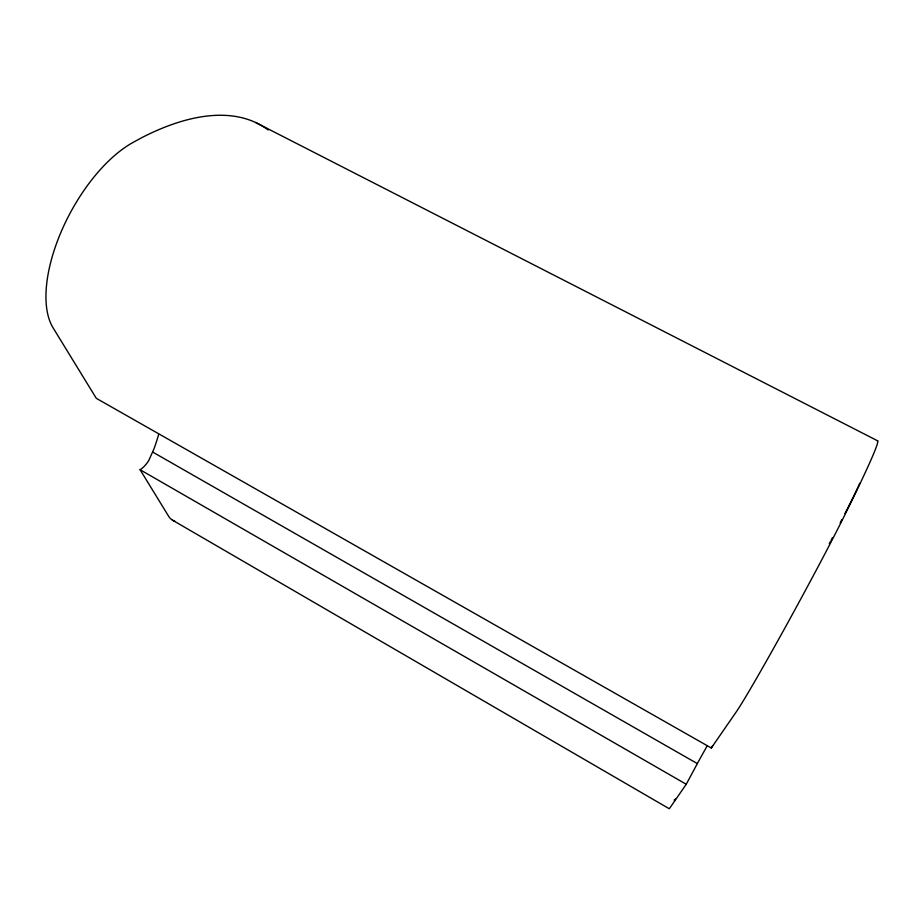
<?xml version="1.0" encoding="UTF-8"?>
<svg xmlns="http://www.w3.org/2000/svg" width="924" height="924" viewBox="0 0 924 924"><rect width="100%" height="100%" fill="white"/><g stroke="black" fill="none" stroke-linecap="round" stroke-linejoin="round"><path stroke-width="1.39" d="M172.407 520.108L669.172 808.696A91.349 1.848 -61.6 0 0 670.2 807.495L686.243 784.268L699.041 760.44A131.081 3.142 -61.7 0 1 706.987 746.211M268.191 129.984A402.079 167.671 -57.5 0 0 141.857 137.618L133.252 142.319A113.433 53.349 -61.8 0 0 61.469 231.069A113.433 53.349 -61.8 0 0 53.095 327.858L96.292 398.313L711.295 748.001L712.612 745.668M711.295 748.001L736.555 711.457A125.606 3.534 -61.4 0 0 786.07 625.871A125.606 3.534 -61.4 0 0 844.49 515.58L848.521 507.438A442.203 10.973 -61.7 0 0 877.142 440.817M255.705 122.534L877.754 440.887M152.749 452.09L697.297 763.582M158.662 434.372A119.901 48.626 -57.7 0 1 153.938 448.96L148.764 460.522A15.708 6.029 -58.7 0 1 140.078 469.704L686.243 784.268M140.078 469.704L168.607 516.227A84.765 29.476 -59.7 0 0 174.821 521.182M859.759 483.298A138.023 3.777 -61.4 0 1 853.406 496.708M852.84 497.84A138.023 3.777 -61.4 0 1 847.816 507.911M847.262 509.009A138.023 3.777 -61.4 0 1 844.929 513.582M841.822 519.658A138.023 3.777 -61.4 0 1 840.182 522.845M832.489 537.629A138.023 3.777 -61.4 0 1 831.219 540.043M830.584 541.256A138.023 3.777 -61.4 0 1 829.29 543.705M675.779 798.532A104.839 2.16 -61.5 0 1 674.37 799.699"/></g></svg>
